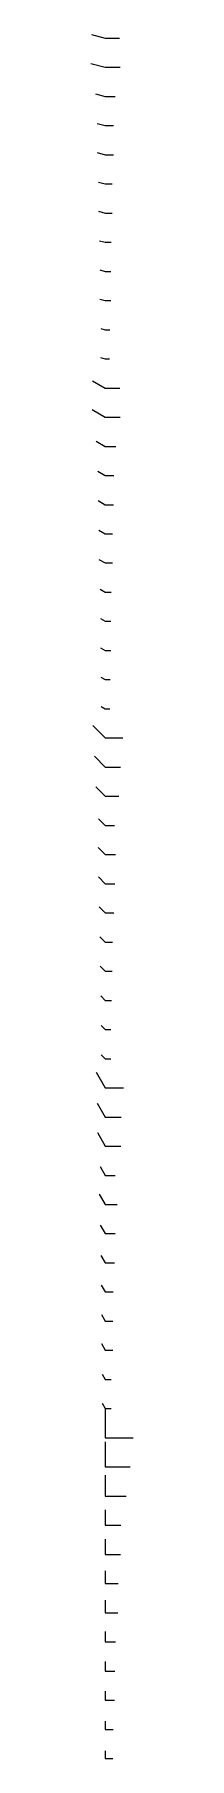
# Model space of a CAD drawing. Header units: metres. Extents: x 1404 to 6086, y 0 to 189201.
import ezdxf

# ---------------------------------------------------------------- set-up
doc = ezdxf.new("R2010")
doc.units = ezdxf.units.M
doc.layers.add('Layer', color=7, linetype='Continuous')

# ---------------------------------------------------------------- blocks, each defined once
blk = doc.blocks.new('bc8a6a64-5650-448e-843e-b54a57029003_3')
at = {"layer": 'Layer', "linetype": 'Continuous'}
blk.add_lwpolyline([(0, 830), (0, 0), (830, 0)], dxfattribs=at)
blk = doc.blocks.new('e127e8b3-2674-49ac-bf79-236a9f1c1dd2_3')
at = {"layer": 'Layer', "linetype": 'Continuous'}
blk.add_lwpolyline([(0, 890), (0, 0), (890, 0)], dxfattribs=at)
blk = doc.blocks.new('c78e1c66-6280-45f8-8cd4-0fce23d9e002_3')
at = {"layer": 'Layer', "linetype": 'Continuous'}
blk.add_lwpolyline([(0, 1001.5), (0, 0), (1001.5, 0)], dxfattribs=at)
blk = doc.blocks.new('edd2459d-6230-4f75-844d-57973ec6fded_3')
at = {"layer": 'Layer', "linetype": 'Continuous'}
blk.add_lwpolyline([(0, 1064.5), (0, 0), (1064.5, 0)], dxfattribs=at)
blk = doc.blocks.new('13d3464e-1286-4d98-abf7-fa0754d830fa_3')
at = {"layer": 'Layer', "linetype": 'Continuous'}
blk.add_lwpolyline([(0, 1129), (0, 0), (1129, 0)], dxfattribs=at)
blk = doc.blocks.new('2599d78e-b781-4be1-a2c6-bef17d2b778f_3')
at = {"layer": 'Layer', "linetype": 'Continuous'}
blk.add_lwpolyline([(0, 1395), (0, 0), (1395, 0)], dxfattribs=at)
blk = doc.blocks.new('1fff0818-70ea-4924-907f-078cdc87c5af_3')
at = {"layer": 'Layer', "linetype": 'Continuous'}
blk.add_lwpolyline([(0, 1411), (0, 0), (1411, 0)], dxfattribs=at)
blk = doc.blocks.new('95feec45-71b1-4795-a03d-620576a25985_3')
at = {"layer": 'Layer', "linetype": 'Continuous'}
blk.add_lwpolyline([(0, 1680), (0, 0), (1680, 0)], dxfattribs=at)
blk = doc.blocks.new('794f2ade-4be6-4d97-841c-04493ba8ad05_3')
at = {"layer": 'Layer', "linetype": 'Continuous'}
blk.add_lwpolyline([(0, 1703), (0, 0), (1703, 0)], dxfattribs=at)
blk = doc.blocks.new('367dcc1b-99f5-432f-b47e-c9d376a87cce_3')
at = {"layer": 'Layer', "linetype": 'Continuous'}
blk.add_lwpolyline([(0, 2305), (0, 0), (2305, 0)], dxfattribs=at)
blk = doc.blocks.new('0cb45fe2-319f-4f92-8e8e-a97feb31cacc_3')
at = {"layer": 'Layer', "linetype": 'Continuous'}
blk.add_lwpolyline([(0, 2743), (0, 0), (2743, 0)], dxfattribs=at)
blk = doc.blocks.new('8e8801f4-4c92-47ff-b63c-fd42b478077f_3')
at = {"layer": 'Layer', "linetype": 'Continuous'}
blk.add_lwpolyline([(0, 3086), (0, 0), (3086, 0)], dxfattribs=at)
blk = doc.blocks.new('e964cab7-2b89-4646-84bf-907b53219ce4_3')
at = {"layer": 'Layer', "linetype": 'Continuous'}
blk.add_lwpolyline([(-335, 580), (0, 0), (671, 0)], dxfattribs=at)
blk = doc.blocks.new('7098344f-e595-4269-adbe-022bed24b155_3')
at = {"layer": 'Layer', "linetype": 'Continuous'}
blk.add_lwpolyline([(-331, 574), (0, 0), (662, 0)], dxfattribs=at)
blk = doc.blocks.new('dcbbc1aa-ca00-432b-92c2-a04e952146ad_3')
at = {"layer": 'Layer', "linetype": 'Continuous'}
blk.add_lwpolyline([(-425, 737), (0, 0), (850, 0)], dxfattribs=at)
blk = doc.blocks.new('c5da9503-e328-4745-8323-7c640ba2d93f_3')
at = {"layer": 'Layer', "linetype": 'Continuous'}
blk.add_lwpolyline([(-414, 718), (0, 0), (829, 0)], dxfattribs=at)
blk = doc.blocks.new('26d4fd10-1a16-40eb-9b01-76d8e5c11b86_3')
at = {"layer": 'Layer', "linetype": 'Continuous'}
blk.add_lwpolyline([(-441, 764), (0, 0), (883, 0)], dxfattribs=at)
blk = doc.blocks.new('08469616-88d8-42e3-a27e-1a65f1d0a272_3')
at = {"layer": 'Layer', "linetype": 'Continuous'}
blk.add_lwpolyline([(-474, 821), (0, 0), (1025, 0)], dxfattribs=at)
blk = doc.blocks.new('4204de28-c467-4d38-970c-81a5f2668100_3')
at = {"layer": 'Layer', "linetype": 'Continuous'}
blk.add_lwpolyline([(-545, 944), (0, 0), (1090, 0)], dxfattribs=at)
blk = doc.blocks.new('11b6a490-0b72-41a8-80b5-d80dd98a7cde_3')
at = {"layer": 'Layer', "linetype": 'Continuous'}
blk.add_lwpolyline([(-648, 1122), (0, 0), (1295, 0)], dxfattribs=at)
blk = doc.blocks.new('2947e632-4d3c-4fae-95b8-a0868ae90419_3')
at = {"layer": 'Layer', "linetype": 'Continuous'}
blk.add_lwpolyline([(-551, 953), (0, 0), (1101, 0)], dxfattribs=at)
blk = doc.blocks.new('920d5fc1-4e59-4200-bd5b-a1978625b75d_3')
at = {"layer": 'Layer', "linetype": 'Continuous'}
blk.add_lwpolyline([(-863, 1496), (0, 0), (1726, 0)], dxfattribs=at)
blk = doc.blocks.new('b0e0e05e-a6bf-42a0-8d20-ba5a99ff6dbd_3')
at = {"layer": 'Layer', "linetype": 'Continuous'}
blk.add_lwpolyline([(-868, 1503), (0, 0), (1736, 0)], dxfattribs=at)
blk = doc.blocks.new('ce33c00b-2d93-4a51-a20c-07157059ad3d_3')
at = {"layer": 'Layer', "linetype": 'Continuous'}
blk.add_lwpolyline([(-998, 1729), (0, 0), (1997, 0)], dxfattribs=at)
blk = doc.blocks.new('b7739182-5a05-47cb-a7cf-cc419a244816_3')
at = {"layer": 'Layer', "linetype": 'Continuous'}
blk.add_lwpolyline([(-430, 430), (0, 0), (608, 0)], dxfattribs=at)
blk = doc.blocks.new('3310eb1e-3f48-49f0-89db-d86f9bc0d073_3')
at = {"layer": 'Layer', "linetype": 'Continuous'}
blk.add_lwpolyline([(-431, 431), (0, 0), (609, 0)], dxfattribs=at)
blk = doc.blocks.new('9228c043-1f7f-407a-a0e5-154ed5040345_3')
at = {"layer": 'Layer', "linetype": 'Continuous'}
blk.add_lwpolyline([(-484, 484), (0, 0), (686, 0)], dxfattribs=at)
blk = doc.blocks.new('12298c0a-15d6-4c24-a2c6-9a63a40a4807_3')
at = {"layer": 'Layer', "linetype": 'Continuous'}
blk.add_lwpolyline([(-538, 538), (0, 0), (761, 0)], dxfattribs=at)
blk = doc.blocks.new('f0f850ae-924c-487d-aed2-796334d29c9a_3')
at = {"layer": 'Layer', "linetype": 'Continuous'}
blk.add_lwpolyline([(-575, 575), (0, 0), (813, 0)], dxfattribs=at)
blk = doc.blocks.new('ccd671e5-f8d7-4bc9-b961-5b8272d2a01c_3')
at = {"layer": 'Layer', "linetype": 'Continuous'}
blk.add_lwpolyline([(-658, 658), (0, 0), (930, 0)], dxfattribs=at)
blk = doc.blocks.new('53ae8b4b-dcf9-486f-95d0-bc74f19aa7fe_3')
at = {"layer": 'Layer', "linetype": 'Continuous'}
blk.add_lwpolyline([(-754, 754), (0, 0), (1066, 0)], dxfattribs=at)
blk = doc.blocks.new('34eaea88-b205-4873-8a71-adcf62bea42f_3')
at = {"layer": 'Layer', "linetype": 'Continuous'}
blk.add_lwpolyline([(-791, 791), (0, 0), (1118, 0)], dxfattribs=at)
blk = doc.blocks.new('58734388-a445-4792-8374-b8673b60e684_3')
at = {"layer": 'Layer', "linetype": 'Continuous'}
blk.add_lwpolyline([(-721, 721), (0, 0), (1020, 0)], dxfattribs=at)
blk = doc.blocks.new('656566aa-907a-4d59-aa5d-3632ab5eef0d_3')
at = {"layer": 'Layer', "linetype": 'Continuous'}
blk.add_lwpolyline([(-1047, 1047), (0, 0), (1481, 0)], dxfattribs=at)
blk = doc.blocks.new('10e246c1-fe6d-4c03-a91d-26f6b99f1a41_3')
at = {"layer": 'Layer', "linetype": 'Continuous'}
blk.add_lwpolyline([(-1191, 1191), (0, 0), (1684, 0)], dxfattribs=at)
blk = doc.blocks.new('944e126d-72ef-4f42-9fd5-43e7580a18e0_3')
at = {"layer": 'Layer', "linetype": 'Continuous'}
blk.add_lwpolyline([(-1371, 1371), (0, 0), (1939, 0)], dxfattribs=at)
blk = doc.blocks.new('0ff47ae0-0582-415a-a51e-783f429d61c5_3')
at = {"layer": 'Layer', "linetype": 'Continuous'}
blk.add_lwpolyline([(-434, 251), (0, 0), (503, 0)], dxfattribs=at)
blk = doc.blocks.new('cb464785-1e8d-4564-9b0e-b6d7b4e330d2_3')
at = {"layer": 'Layer', "linetype": 'Continuous'}
blk.add_lwpolyline([(-479, 277), (0, 0), (552, 0)], dxfattribs=at)
blk = doc.blocks.new('be686ce3-176b-443a-a104-8e47ed28c994_3')
at = {"layer": 'Layer', "linetype": 'Continuous'}
blk.add_lwpolyline([(-509, 294), (0, 0), (618, 0)], dxfattribs=at)
blk = doc.blocks.new('4a7ab691-a7d9-4738-aac9-fbdc13596879_3')
at = {"layer": 'Layer', "linetype": 'Continuous'}
blk.add_lwpolyline([(-523, 302), (0, 0), (603, 0)], dxfattribs=at)
blk = doc.blocks.new('2114789f-77ef-43b7-a364-4c70a5c38245_3')
at = {"layer": 'Layer', "linetype": 'Continuous'}
blk.add_lwpolyline([(-566, 327), (0, 0), (654, 0)], dxfattribs=at)
blk = doc.blocks.new('5ceea602-c761-4b30-818d-50ff8b219819_3')
at = {"layer": 'Layer', "linetype": 'Continuous'}
blk.add_lwpolyline([(-697, 402), (0, 0), (804, 0)], dxfattribs=at)
blk = doc.blocks.new('b0f6b512-47e1-4505-870d-71e1a0817603_3')
at = {"layer": 'Layer', "linetype": 'Continuous'}
blk.add_lwpolyline([(-697, 402), (0, 0), (804, 0)], dxfattribs=at)
blk = doc.blocks.new('130b3ee8-9b53-4914-94fd-513382d4c3bf_3')
at = {"layer": 'Layer', "linetype": 'Continuous'}
blk.add_lwpolyline([(-784, 453), (0, 0), (905, 0)], dxfattribs=at)
blk = doc.blocks.new('05eb330f-953f-4322-9dc0-a328f7f417c6_3')
at = {"layer": 'Layer', "linetype": 'Continuous'}
blk.add_lwpolyline([(-828, 478), (0, 0), (955, 0)], dxfattribs=at)
blk = doc.blocks.new('58c084c6-aa98-4493-ba26-a3cfeb32610d_3')
at = {"layer": 'Layer', "linetype": 'Continuous'}
blk.add_lwpolyline([(-1004, 580), (0, 0), (1159, 0)], dxfattribs=at)
blk = doc.blocks.new('fc1a5d00-98b8-4893-a92e-d1edf85ff51e_3')
at = {"layer": 'Layer', "linetype": 'Continuous'}
blk.add_lwpolyline([(-1437, 830), (0, 0), (1660, 0)], dxfattribs=at)
blk = doc.blocks.new('7a6bfd73-6b1f-4e1e-a4e2-35acc7bf06a0_3')
at = {"layer": 'Layer', "linetype": 'Continuous'}
blk.add_lwpolyline([(-1395, 805), (0, 0), (1611, 0)], dxfattribs=at)
blk = doc.blocks.new('3f53d795-2afc-462c-abec-801a57dd60cd_3')
at = {"layer": 'Layer', "linetype": 'Continuous'}
blk.add_lwpolyline([(-505, 135), (0, 0), (478, 0)], dxfattribs=at)
blk = doc.blocks.new('afa62850-36d1-41b0-b253-ae8d384b39f0_3')
at = {"layer": 'Layer', "linetype": 'Continuous'}
blk.add_lwpolyline([(-484, 130), (0, 0), (499, 0)], dxfattribs=at)
blk = doc.blocks.new('b85e9b1f-0dcd-44d9-92a5-54b9d1cbbd87_3')
at = {"layer": 'Layer', "linetype": 'Continuous'}
blk.add_lwpolyline([(-580, 155), (0, 0), (600, 0)], dxfattribs=at)
blk = doc.blocks.new('00f8a1ee-553d-42ff-adb9-d6dab276756f_3')
at = {"layer": 'Layer', "linetype": 'Continuous'}
blk.add_lwpolyline([(-579, 155), (0, 0), (601, 0)], dxfattribs=at)
blk = doc.blocks.new('ddfeae96-78a4-49f0-add1-81eb7598fbe3_3')
at = {"layer": 'Layer', "linetype": 'Continuous'}
blk.add_lwpolyline([(-630, 169), (0, 0), (649, 0)], dxfattribs=at)
blk = doc.blocks.new('77822c04-e092-45ed-9f6d-173a8b5a544c_3')
at = {"layer": 'Layer', "linetype": 'Continuous'}
blk.add_lwpolyline([(-727, 195), (0, 0), (749, 0)], dxfattribs=at)
blk = doc.blocks.new('46d968f5-12d3-4899-aab7-9e64c2a0481b_3')
at = {"layer": 'Layer', "linetype": 'Continuous'}
blk.add_lwpolyline([(-726, 195), (0, 0), (749, 0)], dxfattribs=at)
blk = doc.blocks.new('89f8b048-0fc1-4ad0-9584-49fb5851b515_3')
at = {"layer": 'Layer', "linetype": 'Continuous'}
blk.add_lwpolyline([(-872, 234), (0, 0), (899, 0)], dxfattribs=at)
blk = doc.blocks.new('51104bac-3491-4f00-87dd-334785243e77_3')
at = {"layer": 'Layer', "linetype": 'Continuous'}
blk.add_lwpolyline([(-869, 233), (0, 0), (902, 0)], dxfattribs=at)
blk = doc.blocks.new('e2ca7030-f38b-4884-8c36-1f6a02e6d412_3')
at = {"layer": 'Layer', "linetype": 'Continuous'}
blk.add_lwpolyline([(-1064, 285), (0, 0), (1101, 0)], dxfattribs=at)
blk = doc.blocks.new('56efa786-d3fc-4379-ba5f-505fc8ac291d_3')
at = {"layer": 'Layer', "linetype": 'Continuous'}
blk.add_lwpolyline([(-1596, 428), (0, 0), (1651, 0)], dxfattribs=at)
blk = doc.blocks.new('7cabfde8-36d5-4ffe-b05c-6cf3ad328c2e_3')
at = {"layer": 'Layer', "linetype": 'Continuous'}
blk.add_lwpolyline([(-1498, 401), (0, 0), (1552, 0)], dxfattribs=at)

msp = doc.modelspace()

# ---------------------------------------------------------------- block references
at = {"layer": 'Layer', "linetype": 'Continuous'}
for name, p in [('7cabfde8-36d5-4ffe-b05c-6cf3ad328c2e_3', (3000, 188800)), ('56efa786-d3fc-4379-ba5f-505fc8ac291d_3', (3000, 185600)), ('e2ca7030-f38b-4884-8c36-1f6a02e6d412_3', (3000, 182400)), ('51104bac-3491-4f00-87dd-334785243e77_3', (3000, 179200)), ('89f8b048-0fc1-4ad0-9584-49fb5851b515_3', (3000, 176000)), ('46d968f5-12d3-4899-aab7-9e64c2a0481b_3', (3000, 172800)), ('77822c04-e092-45ed-9f6d-173a8b5a544c_3', (3000, 169600)), ('ddfeae96-78a4-49f0-add1-81eb7598fbe3_3', (3000, 166400)), ('00f8a1ee-553d-42ff-adb9-d6dab276756f_3', (3000, 163200)), ('b85e9b1f-0dcd-44d9-92a5-54b9d1cbbd87_3', (3000, 160000)), ('afa62850-36d1-41b0-b253-ae8d384b39f0_3', (3000, 156800)), ('3f53d795-2afc-462c-abec-801a57dd60cd_3', (3000, 153600)), ('7a6bfd73-6b1f-4e1e-a4e2-35acc7bf06a0_3', (3000, 150400)), ('fc1a5d00-98b8-4893-a92e-d1edf85ff51e_3', (3000, 147200)), ('58c084c6-aa98-4493-ba26-a3cfeb32610d_3', (3000, 144000)), ('05eb330f-953f-4322-9dc0-a328f7f417c6_3', (3000, 140800)), ('130b3ee8-9b53-4914-94fd-513382d4c3bf_3', (3000, 137600)), ('b0f6b512-47e1-4505-870d-71e1a0817603_3', (3000, 134400)), ('5ceea602-c761-4b30-818d-50ff8b219819_3', (3000, 131200)), ('2114789f-77ef-43b7-a364-4c70a5c38245_3', (3000, 128000)), ('4a7ab691-a7d9-4738-aac9-fbdc13596879_3', (3000, 124800)), ('be686ce3-176b-443a-a104-8e47ed28c994_3', (3000, 121600)), ('cb464785-1e8d-4564-9b0e-b6d7b4e330d2_3', (3000, 118400)), ('0ff47ae0-0582-415a-a51e-783f429d61c5_3', (3000, 115200)), ('944e126d-72ef-4f42-9fd5-43e7580a18e0_3', (3000, 112000)), ('10e246c1-fe6d-4c03-a91d-26f6b99f1a41_3', (3000, 108800)), ('656566aa-907a-4d59-aa5d-3632ab5eef0d_3', (3000, 105600)), ('58734388-a445-4792-8374-b8673b60e684_3', (3000, 102400)), ('34eaea88-b205-4873-8a71-adcf62bea42f_3', (3000, 99200)), ('53ae8b4b-dcf9-486f-95d0-bc74f19aa7fe_3', (3000, 96000)), ('ccd671e5-f8d7-4bc9-b961-5b8272d2a01c_3', (3000, 92800)), ('f0f850ae-924c-487d-aed2-796334d29c9a_3', (3000, 89600)), ('12298c0a-15d6-4c24-a2c6-9a63a40a4807_3', (3000, 86400)), ('9228c043-1f7f-407a-a0e5-154ed5040345_3', (3000, 83200)), ('3310eb1e-3f48-49f0-89db-d86f9bc0d073_3', (3000, 80000)), ('b7739182-5a05-47cb-a7cf-cc419a244816_3', (3000, 76800)), ('ce33c00b-2d93-4a51-a20c-07157059ad3d_3', (3000, 73600)), ('b0e0e05e-a6bf-42a0-8d20-ba5a99ff6dbd_3', (3000, 70400)), ('920d5fc1-4e59-4200-bd5b-a1978625b75d_3', (3000, 67200)), ('2947e632-4d3c-4fae-95b8-a0868ae90419_3', (3000, 64000)), ('11b6a490-0b72-41a8-80b5-d80dd98a7cde_3', (3000, 60800)), ('4204de28-c467-4d38-970c-81a5f2668100_3', (3000, 57600)), ('08469616-88d8-42e3-a27e-1a65f1d0a272_3', (3000, 54400)), ('26d4fd10-1a16-40eb-9b01-76d8e5c11b86_3', (3000, 51200)), ('c5da9503-e328-4745-8323-7c640ba2d93f_3', (3000, 48000)), ('dcbbc1aa-ca00-432b-92c2-a04e952146ad_3', (3000, 44800)), ('7098344f-e595-4269-adbe-022bed24b155_3', (3000, 41600)), ('e964cab7-2b89-4646-84bf-907b53219ce4_3', (3000, 38400)), ('8e8801f4-4c92-47ff-b63c-fd42b478077f_3', (3000, 35200)), ('0cb45fe2-319f-4f92-8e8e-a97feb31cacc_3', (3000, 32000)), ('367dcc1b-99f5-432f-b47e-c9d376a87cce_3', (3000, 28800)), ('794f2ade-4be6-4d97-841c-04493ba8ad05_3', (3000, 25600)), ('95feec45-71b1-4795-a03d-620576a25985_3', (3000, 22400)), ('1fff0818-70ea-4924-907f-078cdc87c5af_3', (3000, 19200)), ('2599d78e-b781-4be1-a2c6-bef17d2b778f_3', (3000, 16000)), ('13d3464e-1286-4d98-abf7-fa0754d830fa_3', (3000, 12800)), ('edd2459d-6230-4f75-844d-57973ec6fded_3', (3000, 9600)), ('c78e1c66-6280-45f8-8cd4-0fce23d9e002_3', (3000, 6400)), ('e127e8b3-2674-49ac-bf79-236a9f1c1dd2_3', (3000, 3200)), ('bc8a6a64-5650-448e-843e-b54a57029003_3', (3000, 0))]:
    msp.add_blockref(name, p, dxfattribs=at)

doc.saveas('drawing.dxf')
